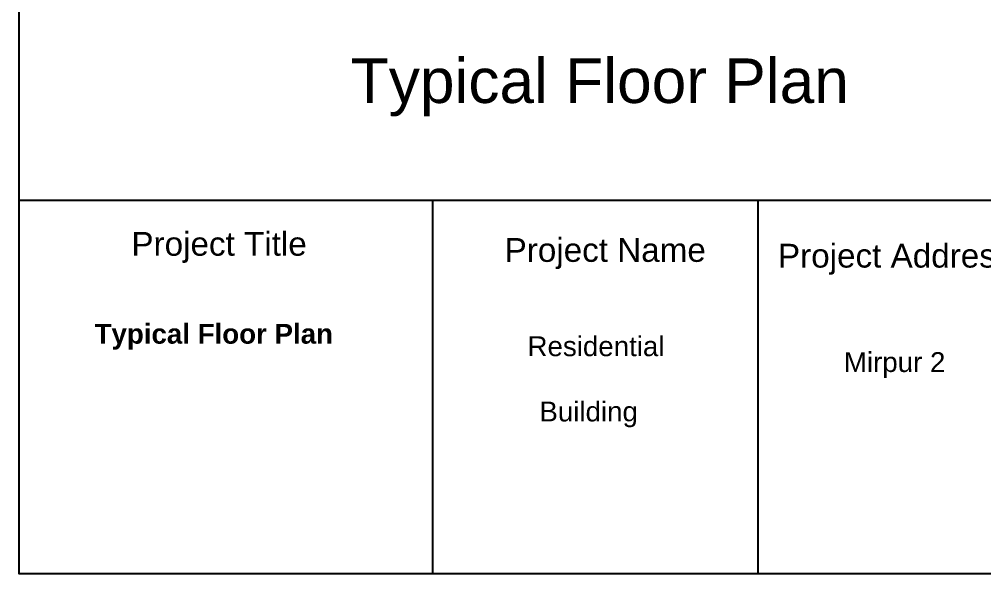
# Model space of a CAD drawing. Header units: inches. Extents: x 87 to 2803, y 358 to 1702.
# Drawn here: x 87 to 1060, y 358 to 918 of the extents above; entities that cross this region are included whole.
import ezdxf

# ---------------------------------------------------------------- set-up
doc = ezdxf.new("R2010")
doc.units = ezdxf.units.IN
doc.header["$MEASUREMENT"] = 0
doc.layers.add('PDF_0', color=7, linetype='Continuous')
doc.layers.add('PDF_Text', color=7, linetype='Continuous')
doc.styles.add('PDF Arial', font='arial.ttf')
doc.styles.add('PDF Arial Bold', font='arialbd.ttf')

msp = doc.modelspace()

# ---------------------------------------------------------------- linework, layer by layer
at = {"layer": 'PDF_0', "lineweight": 25}
msp.add_lwpolyline([(86.59, 1701.52), (2022.27, 1701.52), (2022.27, 358.47), (86.59, 358.47)], close=True, dxfattribs=at)
for points in [[(86.59, 735.53), (2022.27, 735.53)], [(503.71, 735.53), (503.71, 358.47)], [(832.04, 735.53), (832.04, 358.47)]]:
    msp.add_lwpolyline(points, dxfattribs=at)

# ---------------------------------------------------------------- texts
at = {"layer": 'PDF_Text', "attachment_point": 7}
for s, insert, char_height, style in [('Typical Floor Plan', (421.11, 820.19), 44.9701, 'PDF Arial'), ('Project Title', (199.75, 672.31), 23.9978, 'PDF Arial'), ('Project Name', (576.4, 666.12), 23.9978, 'PDF Arial'), ('Project Address', (852.27, 660.34), 23.9978, 'PDF Arial'), ('Typical Floor Plan', (162.58, 584.7), 19.9979, 'PDF Arial Bold'), ('Residential', (599.52, 577.86), 19.9979, 'PDF Arial'), ('Mirpur 2', (918.76, 556.11), 19.998, 'PDF Arial'), ('Building', (611.5, 506.23), 19.998, 'PDF Arial')]:
    msp.add_mtext(s, dxfattribs=dict(at, insert=insert, char_height=char_height, style=style))

doc.saveas('drawing.dxf')
